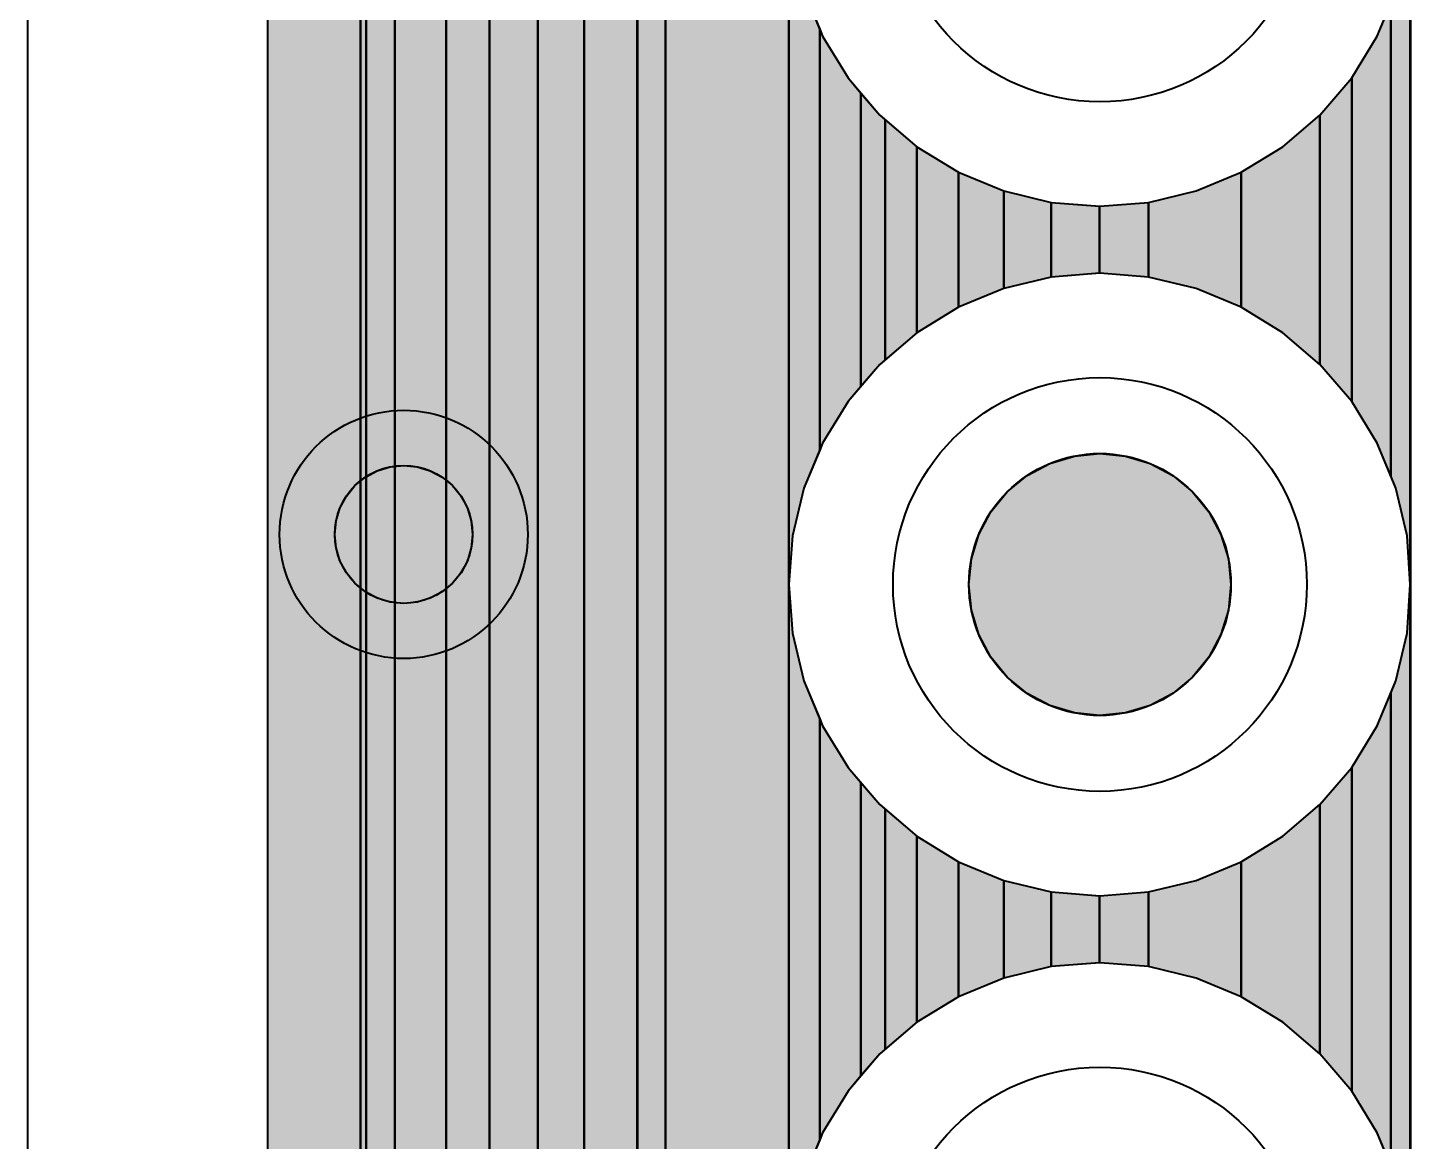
# Model space of a CAD drawing. Header units: millimetres. Extents: x 3.5 to 57, y 2.4 to 42.4.
# Drawn here: x 8.97 to 14.06, y 33.06 to 37.16 of the extents above; entities that cross this region are included whole.
import ezdxf

# ---------------------------------------------------------------- set-up
doc = ezdxf.new("R2010")
doc.units = ezdxf.units.MM
for name, color, linetype in [('bottom_copper', 7, 'Continuous'), ('bottom_silk', 7, 'Continuous'), ('drill_plated', 7, 'Continuous'), ('outline', 7, 'Continuous'), ('top_copper', 7, 'Continuous'), ('top_silk', 7, 'Continuous')]:
    doc.layers.add(name, color=color, linetype=linetype)

# ---------------------------------------------------------------- blocks, each defined once
blk = doc.blocks.new('Block9329')
at = {"layer": 'bottom_copper', "lineweight": 40}
for points in [[(0.9648, 0), (0.9636, 0), (0.9636, 36.618), (0.9648, 36.6333), (0.9648, 0)], [(0.9636, 32.3153), (0.953, 32.4947), (0.911, 32.6696), (0.8918, 32.716), (0.8918, 34.4546), (0.911, 34.501), (0.953, 34.6759), (0.9636, 34.8553), (0.9636, 32.3153)], [(0.8918, 32.716), (0.8422, 32.8358), (0.7482, 32.9892), (0.7482, 34.1814), (0.8422, 34.3348), (0.8918, 34.4546), (0.8918, 32.716)], [(0.7482, 32.9892), (0.6313, 33.126), (0.6313, 34.0446), (0.7482, 34.1814), (0.7482, 32.9892)], [(0.6313, 33.126), (0.4945, 33.2429), (0.3411, 33.3369), (0.3411, 33.8337), (0.4945, 33.9277), (0.6313, 34.0446), (0.6313, 33.126)], [(0.3411, 33.3369), (0.1749, 33.4057), (0, 33.4477), (0, 33.7229), (0.1749, 33.7649), (0.3411, 33.8337), (0.3411, 33.3369)], [(0, 33.4477), (-0.1794, 33.4618), (-0.1812, 33.4617), (-0.1812, 33.7089), (-0.1794, 33.7088), (0, 33.7229), (0, 33.4477)], [(0.9636, 29.7753), (0.953, 29.9547), (0.911, 30.1296), (0.8918, 30.176), (0.8918, 31.9146), (0.911, 31.961), (0.953, 32.1359), (0.9636, 32.3153), (0.9636, 29.7753)], [(0.8918, 30.176), (0.8422, 30.2958), (0.7482, 30.4492), (0.7482, 31.6414), (0.8422, 31.7948), (0.8918, 31.9146), (0.8918, 30.176)], [(0.7482, 30.4492), (0.6313, 30.586), (0.6313, 31.5046), (0.7482, 31.6414), (0.7482, 30.4492)], [(0.6313, 30.586), (0.4945, 30.7029), (0.3411, 30.7969), (0.3411, 31.2937), (0.4945, 31.3877), (0.6313, 31.5046), (0.6313, 30.586)], [(0.3411, 30.7969), (0.1749, 30.8657), (0, 30.9077), (0, 31.1829), (0.1749, 31.2249), (0.3411, 31.2937), (0.3411, 30.7969)], [(0, 30.9077), (-0.1794, 30.9218), (-0.1812, 30.9217), (-0.1812, 31.1689), (-0.1794, 31.1688), (0, 31.1829), (0, 30.9077)]]:
    blk.add_hatch(color=7, dxfattribs=at).paths.add_polyline_path(points, flags=0)
at = {"layer": 'bottom_copper', "color": 7, "lineweight": 40}
for points in [[(0.9648, 0), (0.9636, 0), (0.9636, 36.618), (0.9648, 36.6333), (0.9648, 0)], [(0.9636, 32.3153), (0.953, 32.4947), (0.911, 32.6696), (0.8918, 32.716), (0.8918, 34.4546), (0.911, 34.501), (0.953, 34.6759), (0.9636, 34.8553), (0.9636, 32.3153)], [(0.8918, 32.716), (0.8422, 32.8358), (0.7482, 32.9892), (0.7482, 34.1814), (0.8422, 34.3348), (0.8918, 34.4546), (0.8918, 32.716)], [(0.7482, 32.9892), (0.6313, 33.126), (0.6313, 34.0446), (0.7482, 34.1814), (0.7482, 32.9892)], [(0.6313, 33.126), (0.4945, 33.2429), (0.3411, 33.3369), (0.3411, 33.8337), (0.4945, 33.9277), (0.6313, 34.0446), (0.6313, 33.126)], [(0.3411, 33.3369), (0.1749, 33.4057), (0, 33.4477), (0, 33.7229), (0.1749, 33.7649), (0.3411, 33.8337), (0.3411, 33.3369)], [(0, 33.4477), (-0.1794, 33.4618), (-0.1812, 33.4617), (-0.1812, 33.7089), (-0.1794, 33.7088), (0, 33.7229), (0, 33.4477)], [(0.9636, 29.7753), (0.953, 29.9547), (0.911, 30.1296), (0.8918, 30.176), (0.8918, 31.9146), (0.911, 31.961), (0.953, 32.1359), (0.9636, 32.3153), (0.9636, 29.7753)], [(0.8918, 30.176), (0.8422, 30.2958), (0.7482, 30.4492), (0.7482, 31.6414), (0.8422, 31.7948), (0.8918, 31.9146), (0.8918, 30.176)], [(0.7482, 30.4492), (0.6313, 30.586), (0.6313, 31.5046), (0.7482, 31.6414), (0.7482, 30.4492)], [(0.6313, 30.586), (0.4945, 30.7029), (0.3411, 30.7969), (0.3411, 31.2937), (0.4945, 31.3877), (0.6313, 31.5046), (0.6313, 30.586)], [(0.3411, 30.7969), (0.1749, 30.8657), (0, 30.9077), (0, 31.1829), (0.1749, 31.2249), (0.3411, 31.2937), (0.3411, 30.7969)], [(0, 30.9077), (-0.1794, 30.9218), (-0.1812, 30.9217), (-0.1812, 31.1689), (-0.1794, 31.1688), (0, 31.1829), (0, 30.9077)]]:
    blk.add_lwpolyline(points, close=True, dxfattribs=at)
blk = doc.blocks.new('Block11541')
at = {"layer": 'bottom_copper', "lineweight": 40}
for points in [[(0, 0), (-1.9182, 0), (-1.9182, 38.9999), (0, 38.9999), (0, 0)], [(0.1143, 32.8102), (0.0561, 32.6696), (0.0141, 32.4947), (0, 32.3153), (0, 34.8553), (0.0141, 34.6759), (0.0561, 34.501), (0.1143, 34.3604), (0.1143, 32.8102)], [(0.2664, 33.0448), (0.2189, 32.9892), (0.1249, 32.8358), (0.1143, 32.8102), (0.1143, 34.3604), (0.1249, 34.3348), (0.2189, 34.1814), (0.2664, 34.1258), (0.2664, 33.0448)], [(0.4726, 33.2429), (0.3358, 33.126), (0.2664, 33.0448), (0.2664, 34.1258), (0.3358, 34.0446), (0.4726, 33.9277), (0.4726, 33.2429)], [(0.7922, 33.4057), (0.626, 33.3369), (0.4726, 33.2429), (0.4726, 33.9277), (0.626, 33.8337), (0.7922, 33.7649), (0.7922, 33.4057)], [(1.1447, 33.4617), (0.9671, 33.4477), (0.7922, 33.4057), (0.7922, 33.7649), (0.9671, 33.7229), (1.1447, 33.7089), (1.1447, 33.4617)], [(0.1143, 30.2702), (0.0561, 30.1296), (0.0141, 29.9547), (0, 29.7753), (0, 32.3153), (0.0141, 32.1359), (0.0561, 31.961), (0.1143, 31.8204), (0.1143, 30.2702)], [(0.2664, 30.5048), (0.2189, 30.4492), (0.1249, 30.2958), (0.1143, 30.2702), (0.1143, 31.8204), (0.1249, 31.7948), (0.2189, 31.6414), (0.2664, 31.5858), (0.2664, 30.5048)], [(0.4726, 30.7029), (0.3358, 30.586), (0.2664, 30.5048), (0.2664, 31.5858), (0.3358, 31.5046), (0.4726, 31.3877), (0.4726, 30.7029)], [(0.7922, 30.8657), (0.626, 30.7969), (0.4726, 30.7029), (0.4726, 31.3877), (0.626, 31.2937), (0.7922, 31.2249), (0.7922, 30.8657)], [(1.1447, 30.9217), (0.9671, 30.9077), (0.7922, 30.8657), (0.7922, 31.2249), (0.9671, 31.1829), (1.1447, 31.1689), (1.1447, 30.9217)]]:
    blk.add_hatch(color=7, dxfattribs=at).paths.add_polyline_path(points, flags=0)
at = {"layer": 'bottom_copper', "color": 7, "lineweight": 40}
for points in [[(0, 0), (-1.9182, 0), (-1.9182, 38.9999), (0, 38.9999), (0, 0)], [(0.1143, 32.8102), (0.0561, 32.6696), (0.0141, 32.4947), (0, 32.3153), (0, 34.8553), (0.0141, 34.6759), (0.0561, 34.501), (0.1143, 34.3604), (0.1143, 32.8102)], [(0.2664, 33.0448), (0.2189, 32.9892), (0.1249, 32.8358), (0.1143, 32.8102), (0.1143, 34.3604), (0.1249, 34.3348), (0.2189, 34.1814), (0.2664, 34.1258), (0.2664, 33.0448)], [(0.4726, 33.2429), (0.3358, 33.126), (0.2664, 33.0448), (0.2664, 34.1258), (0.3358, 34.0446), (0.4726, 33.9277), (0.4726, 33.2429)], [(0.7922, 33.4057), (0.626, 33.3369), (0.4726, 33.2429), (0.4726, 33.9277), (0.626, 33.8337), (0.7922, 33.7649), (0.7922, 33.4057)], [(1.1447, 33.4617), (0.9671, 33.4477), (0.7922, 33.4057), (0.7922, 33.7649), (0.9671, 33.7229), (1.1447, 33.7089), (1.1447, 33.4617)], [(0.1143, 30.2702), (0.0561, 30.1296), (0.0141, 29.9547), (0, 29.7753), (0, 32.3153), (0.0141, 32.1359), (0.0561, 31.961), (0.1143, 31.8204), (0.1143, 30.2702)], [(0.2664, 30.5048), (0.2189, 30.4492), (0.1249, 30.2958), (0.1143, 30.2702), (0.1143, 31.8204), (0.1249, 31.7948), (0.2189, 31.6414), (0.2664, 31.5858), (0.2664, 30.5048)], [(0.4726, 30.7029), (0.3358, 30.586), (0.2664, 30.5048), (0.2664, 31.5858), (0.3358, 31.5046), (0.4726, 31.3877), (0.4726, 30.7029)], [(0.7922, 30.8657), (0.626, 30.7969), (0.4726, 30.7029), (0.4726, 31.3877), (0.626, 31.2937), (0.7922, 31.2249), (0.7922, 30.8657)], [(1.1447, 30.9217), (0.9671, 30.9077), (0.7922, 30.8657), (0.7922, 31.2249), (0.9671, 31.1829), (1.1447, 31.1689), (1.1447, 30.9217)]]:
    blk.add_lwpolyline(points, close=True, dxfattribs=at)
blk = doc.blocks.new('Block31291')
at = {"layer": 'top_copper', "lineweight": 40}
for points in [[(1.6647, 0), (1.6635, 0), (1.6635, 36.618), (1.6647, 36.6333), (1.6647, 0)], [(1.6635, 32.3153), (1.6529, 32.4947), (1.6109, 32.6696), (1.5917, 32.716), (1.5917, 34.4546), (1.6109, 34.501), (1.6529, 34.6759), (1.6635, 34.8553), (1.6635, 32.3153)], [(1.5917, 32.716), (1.5421, 32.8358), (1.4481, 32.9892), (1.4481, 34.1814), (1.5421, 34.3348), (1.5917, 34.4546), (1.5917, 32.716)], [(1.4481, 32.9892), (1.3312, 33.126), (1.3312, 34.0446), (1.4481, 34.1814), (1.4481, 32.9892)], [(0, 33.3369), (-0.1534, 33.2429), (-0.27, 33.1433), (-0.27, 34.0273), (-0.1534, 33.9277), (0, 33.8337), (0, 33.3369)], [(1.3312, 33.126), (1.1944, 33.2429), (1.041, 33.3369), (1.041, 33.8337), (1.1944, 33.9277), (1.3312, 34.0446), (1.3312, 33.126)], [(0.3411, 33.4477), (0.1662, 33.4057), (0, 33.3369), (0, 33.8337), (0.1662, 33.7649), (0.3411, 33.7229), (0.3411, 33.4477)], [(1.041, 33.3369), (0.8748, 33.4057), (0.6999, 33.4477), (0.6999, 33.7229), (0.8748, 33.7649), (1.041, 33.8337), (1.041, 33.3369)], [(0.6999, 33.4477), (0.5205, 33.4618), (0.3411, 33.4477), (0.3411, 33.7229), (0.5205, 33.7088), (0.6999, 33.7229), (0.6999, 33.4477)], [(1.6635, 29.7753), (1.6529, 29.9547), (1.6109, 30.1296), (1.5917, 30.176), (1.5917, 31.9146), (1.6109, 31.961), (1.6529, 32.1359), (1.6635, 32.3153), (1.6635, 29.7753)], [(1.5917, 30.176), (1.5421, 30.2958), (1.4481, 30.4492), (1.4481, 31.6414), (1.5421, 31.7948), (1.5917, 31.9146), (1.5917, 30.176)], [(1.4481, 30.4492), (1.3312, 30.586), (1.3312, 31.5046), (1.4481, 31.6414), (1.4481, 30.4492)], [(0, 30.7969), (-0.1534, 30.7029), (-0.27, 30.6033), (-0.27, 31.4873), (-0.1534, 31.3877), (0, 31.2937), (0, 30.7969)], [(1.3312, 30.586), (1.1944, 30.7029), (1.041, 30.7969), (1.041, 31.2937), (1.1944, 31.3877), (1.3312, 31.5046), (1.3312, 30.586)], [(0.3411, 30.9077), (0.1662, 30.8657), (0, 30.7969), (0, 31.2937), (0.1662, 31.2249), (0.3411, 31.1829), (0.3411, 30.9077)], [(1.041, 30.7969), (0.8748, 30.8657), (0.6999, 30.9077), (0.6999, 31.1829), (0.8748, 31.2249), (1.041, 31.2937), (1.041, 30.7969)], [(0.6999, 30.9077), (0.5205, 30.9218), (0.3411, 30.9077), (0.3411, 31.1829), (0.5205, 31.1688), (0.6999, 31.1829), (0.6999, 30.9077)]]:
    blk.add_hatch(color=7, dxfattribs=at).paths.add_polyline_path(points, flags=0)
at = {"layer": 'top_copper', "color": 7, "lineweight": 40}
for points in [[(1.6647, 0), (1.6635, 0), (1.6635, 36.618), (1.6647, 36.6333), (1.6647, 0)], [(1.6635, 32.3153), (1.6529, 32.4947), (1.6109, 32.6696), (1.5917, 32.716), (1.5917, 34.4546), (1.6109, 34.501), (1.6529, 34.6759), (1.6635, 34.8553), (1.6635, 32.3153)], [(1.5917, 32.716), (1.5421, 32.8358), (1.4481, 32.9892), (1.4481, 34.1814), (1.5421, 34.3348), (1.5917, 34.4546), (1.5917, 32.716)], [(1.4481, 32.9892), (1.3312, 33.126), (1.3312, 34.0446), (1.4481, 34.1814), (1.4481, 32.9892)], [(0, 33.3369), (-0.1534, 33.2429), (-0.27, 33.1433), (-0.27, 34.0273), (-0.1534, 33.9277), (0, 33.8337), (0, 33.3369)], [(1.3312, 33.126), (1.1944, 33.2429), (1.041, 33.3369), (1.041, 33.8337), (1.1944, 33.9277), (1.3312, 34.0446), (1.3312, 33.126)], [(0.3411, 33.4477), (0.1662, 33.4057), (0, 33.3369), (0, 33.8337), (0.1662, 33.7649), (0.3411, 33.7229), (0.3411, 33.4477)], [(1.041, 33.3369), (0.8748, 33.4057), (0.6999, 33.4477), (0.6999, 33.7229), (0.8748, 33.7649), (1.041, 33.8337), (1.041, 33.3369)], [(0.6999, 33.4477), (0.5205, 33.4618), (0.3411, 33.4477), (0.3411, 33.7229), (0.5205, 33.7088), (0.6999, 33.7229), (0.6999, 33.4477)], [(1.6635, 29.7753), (1.6529, 29.9547), (1.6109, 30.1296), (1.5917, 30.176), (1.5917, 31.9146), (1.6109, 31.961), (1.6529, 32.1359), (1.6635, 32.3153), (1.6635, 29.7753)], [(1.5917, 30.176), (1.5421, 30.2958), (1.4481, 30.4492), (1.4481, 31.6414), (1.5421, 31.7948), (1.5917, 31.9146), (1.5917, 30.176)], [(1.4481, 30.4492), (1.3312, 30.586), (1.3312, 31.5046), (1.4481, 31.6414), (1.4481, 30.4492)], [(0, 30.7969), (-0.1534, 30.7029), (-0.27, 30.6033), (-0.27, 31.4873), (-0.1534, 31.3877), (0, 31.2937), (0, 30.7969)], [(1.3312, 30.586), (1.1944, 30.7029), (1.041, 30.7969), (1.041, 31.2937), (1.1944, 31.3877), (1.3312, 31.5046), (1.3312, 30.586)], [(0.3411, 30.9077), (0.1662, 30.8657), (0, 30.7969), (0, 31.2937), (0.1662, 31.2249), (0.3411, 31.1829), (0.3411, 30.9077)], [(1.041, 30.7969), (0.8748, 30.8657), (0.6999, 30.9077), (0.6999, 31.1829), (0.8748, 31.2249), (1.041, 31.2937), (1.041, 30.7969)], [(0.6999, 30.9077), (0.5205, 30.9218), (0.3411, 30.9077), (0.3411, 31.1829), (0.5205, 31.1688), (0.6999, 31.1829), (0.6999, 30.9077)]]:
    blk.add_lwpolyline(points, close=True, dxfattribs=at)
blk = doc.blocks.new('Block33803')
at = {"layer": 'top_copper', "lineweight": 40}
for points in [[(0, 0), (-0.3406, 0), (-0.3406, 38.9999), (0, 38.9999), (0, 0)], [(0.0216, 2.065), (0.0071, 2.0046), (0, 1.9149), (0, 38.9999), (0.0216, 38.9999), (0.0216, 2.065)], [(0.127, 3.5757), (0.0817, 3.5019), (0.0486, 3.4219), (0.0284, 3.3377), (0.0216, 3.2514), (0.0216, 38.9999), (0.127, 38.9999), (0.127, 3.5757)], [(0.3159, 3.7388), (0.249, 3.6977), (0.1832, 3.6415), (0.127, 3.5757), (0.127, 38.9999), (0.3159, 38.9999), (0.3159, 3.7388)], [(0.4758, 3.7936), (0.4028, 3.7761), (0.3228, 3.743), (0.316, 3.7388), (0.3159, 38.9999), (0.4758, 38.9999), (0.4758, 3.7936)], [(0.6529, 3.7968), (0.5733, 3.8031), (0.487, 3.7963), (0.4758, 3.7936), (0.4758, 38.9999), (0.6529, 38.9999), (0.6529, 3.7968)], [(0.8238, 3.743), (0.7438, 3.7761), (0.6596, 3.7963), (0.6529, 3.7968), (0.6529, 38.9999), (0.8238, 38.9999), (0.8238, 3.743)], [(1.0196, 3.5757), (0.9634, 3.6415), (0.8976, 3.6977), (0.8238, 3.743), (0.8238, 38.9999), (1.0196, 38.9999), (1.0196, 3.5757)], [(1.1238, 3.2514), (1.1219, 3.2749), (1.1182, 3.3377), (1.098, 3.4219), (1.0649, 3.5019), (1.0196, 3.5757), (1.0196, 38.9999), (1.1238, 38.9999), (1.1238, 3.2514)], [(1.5776, 2.4068), (1.1238, 2.4068), (1.1238, 38.9999), (1.5776, 38.9999), (1.5776, 2.4068)], [(1.6919, 32.8102), (1.6337, 32.6696), (1.5917, 32.4947), (1.5776, 32.3153), (1.5776, 34.8553), (1.5917, 34.6759), (1.6337, 34.501), (1.6919, 34.3604), (1.6919, 32.8102)], [(1.844, 33.0448), (1.7965, 32.9892), (1.7025, 32.8358), (1.6919, 32.8102), (1.6919, 34.3604), (1.7025, 34.3348), (1.7965, 34.1814), (1.844, 34.1258), (1.844, 33.0448)], [(1.9336, 33.1433), (1.9134, 33.126), (1.844, 33.0448), (1.844, 34.1258), (1.9134, 34.0446), (1.9336, 34.0273), (1.9336, 33.1433)], [(1.6919, 30.2702), (1.6337, 30.1296), (1.5917, 29.9547), (1.5776, 29.7753), (1.5776, 32.3153), (1.5917, 32.1359), (1.6337, 31.961), (1.6919, 31.8204), (1.6919, 30.2702)], [(1.844, 30.5048), (1.7965, 30.4492), (1.7025, 30.2958), (1.6919, 30.2702), (1.6919, 31.8204), (1.7025, 31.7948), (1.7965, 31.6414), (1.844, 31.5858), (1.844, 30.5048)], [(1.9336, 30.6033), (1.9134, 30.586), (1.844, 30.5048), (1.844, 31.5858), (1.9134, 31.5046), (1.9336, 31.4873), (1.9336, 30.6033)]]:
    blk.add_hatch(color=7, dxfattribs=at).paths.add_polyline_path(points, flags=0)
at = {"layer": 'top_copper', "color": 7, "lineweight": 40}
for points in [[(0, 0), (-0.3406, 0), (-0.3406, 38.9999), (0, 38.9999), (0, 0)], [(0.0216, 2.065), (0.0071, 2.0046), (0, 1.9149), (0, 38.9999), (0.0216, 38.9999), (0.0216, 2.065)], [(0.127, 3.5757), (0.0817, 3.5019), (0.0486, 3.4219), (0.0284, 3.3377), (0.0216, 3.2514), (0.0216, 38.9999), (0.127, 38.9999), (0.127, 3.5757)], [(0.3159, 3.7388), (0.249, 3.6977), (0.1832, 3.6415), (0.127, 3.5757), (0.127, 38.9999), (0.3159, 38.9999), (0.3159, 3.7388)], [(0.4758, 3.7936), (0.4028, 3.7761), (0.3228, 3.743), (0.316, 3.7388), (0.3159, 38.9999), (0.4758, 38.9999), (0.4758, 3.7936)], [(0.6529, 3.7968), (0.5733, 3.8031), (0.487, 3.7963), (0.4758, 3.7936), (0.4758, 38.9999), (0.6529, 38.9999), (0.6529, 3.7968)], [(0.8238, 3.743), (0.7438, 3.7761), (0.6596, 3.7963), (0.6529, 3.7968), (0.6529, 38.9999), (0.8238, 38.9999), (0.8238, 3.743)], [(1.0196, 3.5757), (0.9634, 3.6415), (0.8976, 3.6977), (0.8238, 3.743), (0.8238, 38.9999), (1.0196, 38.9999), (1.0196, 3.5757)], [(1.1238, 3.2514), (1.1219, 3.2749), (1.1182, 3.3377), (1.098, 3.4219), (1.0649, 3.5019), (1.0196, 3.5757), (1.0196, 38.9999), (1.1238, 38.9999), (1.1238, 3.2514)], [(1.5776, 2.4068), (1.1238, 2.4068), (1.1238, 38.9999), (1.5776, 38.9999), (1.5776, 2.4068)], [(1.6919, 32.8102), (1.6337, 32.6696), (1.5917, 32.4947), (1.5776, 32.3153), (1.5776, 34.8553), (1.5917, 34.6759), (1.6337, 34.501), (1.6919, 34.3604), (1.6919, 32.8102)], [(1.844, 33.0448), (1.7965, 32.9892), (1.7025, 32.8358), (1.6919, 32.8102), (1.6919, 34.3604), (1.7025, 34.3348), (1.7965, 34.1814), (1.844, 34.1258), (1.844, 33.0448)], [(1.9336, 33.1433), (1.9134, 33.126), (1.844, 33.0448), (1.844, 34.1258), (1.9134, 34.0446), (1.9336, 34.0273), (1.9336, 33.1433)], [(1.6919, 30.2702), (1.6337, 30.1296), (1.5917, 29.9547), (1.5776, 29.7753), (1.5776, 32.3153), (1.5917, 32.1359), (1.6337, 31.961), (1.6919, 31.8204), (1.6919, 30.2702)], [(1.844, 30.5048), (1.7965, 30.4492), (1.7025, 30.2958), (1.6919, 30.2702), (1.6919, 31.8204), (1.7025, 31.7948), (1.7965, 31.6414), (1.844, 31.5858), (1.844, 30.5048)], [(1.9336, 30.6033), (1.9134, 30.586), (1.844, 30.5048), (1.844, 31.5858), (1.9134, 31.5046), (1.9336, 31.4873), (1.9336, 30.6033)]]:
    blk.add_lwpolyline(points, close=True, dxfattribs=at)

msp = doc.modelspace()

# ---------------------------------------------------------------- hatches: boundary and pattern name
at = {"layer": 'bottom_copper', "lineweight": 40}
for points in [[(13.3936, 35.0129), (13.3662, 34.9224), (13.3216, 34.839), (13.2615, 34.7659), (13.1884, 34.7058), (13.105, 34.6612), (13.0145, 34.6338), (12.9203, 34.6245), (12.8261, 34.6338), (12.7356, 34.6612), (12.6522, 34.7058), (12.5791, 34.7659), (12.519, 34.839), (12.4744, 34.9224), (12.447, 35.0129), (12.4377, 35.1071), (12.447, 35.2013), (12.4744, 35.2918), (12.519, 35.3752), (12.5791, 35.4483), (12.6522, 35.5084), (12.7356, 35.553), (12.8261, 35.5804), (12.9203, 35.5897), (13.0145, 35.5804), (13.105, 35.553), (13.1884, 35.5084), (13.2615, 35.4483), (13.3216, 35.3752), (13.3662, 35.2918), (13.3936, 35.2013), (13.4029, 35.1071), (13.3936, 35.0129)], [(10.6047, 35.2421), (10.5903, 35.1945), (10.5668, 35.1506), (10.5352, 35.1121), (10.4967, 35.0805), (10.4528, 35.057), (10.4052, 35.0426), (10.3556, 35.0377), (10.306, 35.0426), (10.2584, 35.057), (10.2145, 35.0805), (10.176, 35.1121), (10.1444, 35.1506), (10.1209, 35.1945), (10.1065, 35.2421), (10.1016, 35.2917), (10.1065, 35.3413), (10.1209, 35.3889), (10.1444, 35.4328), (10.176, 35.4713), (10.2145, 35.5029), (10.2584, 35.5264), (10.306, 35.5408), (10.3556, 35.5457), (10.4052, 35.5408), (10.4528, 35.5264), (10.4967, 35.5029), (10.5352, 35.4713), (10.5668, 35.4328), (10.5903, 35.3889), (10.6047, 35.3413), (10.6096, 35.2917), (10.6047, 35.2421)]]:
    msp.add_hatch(color=7, dxfattribs=at).paths.add_polyline_path(points, flags=0)
at = {"layer": 'drill_plated', "lineweight": 40}
for points in [[(13.3936, 35.0129), (13.3662, 34.9224), (13.3216, 34.839), (13.2615, 34.7659), (13.1884, 34.7058), (13.105, 34.6612), (13.0145, 34.6338), (12.9203, 34.6245), (12.8261, 34.6338), (12.7356, 34.6612), (12.6522, 34.7058), (12.5791, 34.7659), (12.519, 34.839), (12.4744, 34.9224), (12.447, 35.0129), (12.4377, 35.1071), (12.447, 35.2013), (12.4744, 35.2918), (12.519, 35.3752), (12.5791, 35.4483), (12.6522, 35.5084), (12.7356, 35.553), (12.8261, 35.5804), (12.9203, 35.5897), (13.0145, 35.5804), (13.105, 35.553), (13.1884, 35.5084), (13.2615, 35.4483), (13.3216, 35.3752), (13.3662, 35.2918), (13.3936, 35.2013), (13.4029, 35.1071), (13.3936, 35.0129)], [(10.6047, 35.2421), (10.5903, 35.1945), (10.5668, 35.1506), (10.5352, 35.1121), (10.4967, 35.0805), (10.4528, 35.057), (10.4052, 35.0426), (10.3556, 35.0377), (10.306, 35.0426), (10.2584, 35.057), (10.2145, 35.0805), (10.176, 35.1121), (10.1444, 35.1506), (10.1209, 35.1945), (10.1065, 35.2421), (10.1016, 35.2917), (10.1065, 35.3413), (10.1209, 35.3889), (10.1444, 35.4328), (10.176, 35.4713), (10.2145, 35.5029), (10.2584, 35.5264), (10.306, 35.5408), (10.3556, 35.5457), (10.4052, 35.5408), (10.4528, 35.5264), (10.4967, 35.5029), (10.5352, 35.4713), (10.5668, 35.4328), (10.5903, 35.3889), (10.6047, 35.3413), (10.6096, 35.2917), (10.6047, 35.2421)]]:
    msp.add_hatch(color=7, dxfattribs=at).paths.add_polyline_path(points, flags=0)
at = {"layer": 'top_copper', "lineweight": 40}
for points in [[(13.3936, 35.0129), (13.3662, 34.9224), (13.3216, 34.839), (13.2615, 34.7659), (13.1884, 34.7058), (13.105, 34.6612), (13.0145, 34.6338), (12.9203, 34.6245), (12.8261, 34.6338), (12.7356, 34.6612), (12.6522, 34.7058), (12.5791, 34.7659), (12.519, 34.839), (12.4744, 34.9224), (12.447, 35.0129), (12.4377, 35.1071), (12.447, 35.2013), (12.4744, 35.2918), (12.519, 35.3752), (12.5791, 35.4483), (12.6522, 35.5084), (12.7356, 35.553), (12.8261, 35.5804), (12.9203, 35.5897), (13.0145, 35.5804), (13.105, 35.553), (13.1884, 35.5084), (13.2615, 35.4483), (13.3216, 35.3752), (13.3662, 35.2918), (13.3936, 35.2013), (13.4029, 35.1071), (13.3936, 35.0129)], [(10.6047, 35.2421), (10.5903, 35.1945), (10.5668, 35.1506), (10.5352, 35.1121), (10.4967, 35.0805), (10.4528, 35.057), (10.4052, 35.0426), (10.3556, 35.0377), (10.306, 35.0426), (10.2584, 35.057), (10.2145, 35.0805), (10.176, 35.1121), (10.1444, 35.1506), (10.1209, 35.1945), (10.1065, 35.2421), (10.1016, 35.2917), (10.1065, 35.3413), (10.1209, 35.3889), (10.1444, 35.4328), (10.176, 35.4713), (10.2145, 35.5029), (10.2584, 35.5264), (10.306, 35.5408), (10.3556, 35.5457), (10.4052, 35.5408), (10.4528, 35.5264), (10.4967, 35.5029), (10.5352, 35.4713), (10.5668, 35.4328), (10.5903, 35.3889), (10.6047, 35.3413), (10.6096, 35.2917), (10.6047, 35.2421)]]:
    msp.add_hatch(color=7, dxfattribs=at).paths.add_polyline_path(points, flags=0)

# ---------------------------------------------------------------- linework, layer by layer
at = {"layer": 'bottom_copper', "color": 7, "lineweight": 40}
for p, q in [((9.8556, 2.7918), (9.8556, 41.7917)), ((11.8299, 37.2928), (11.8987, 37.1266)), ((13.9419, 37.1266), (14.0107, 37.2928)), ((11.8987, 37.1266), (11.9927, 36.9732)), ((13.8479, 36.9732), (13.9419, 37.1266)), ((11.9927, 36.9732), (12.1096, 36.8364)), ((13.731, 36.8364), (13.8479, 36.9732)), ((12.1096, 36.8364), (12.2464, 36.7195)), ((13.5942, 36.7195), (13.731, 36.8364)), ((12.2464, 36.7195), (12.3998, 36.6255)), ((13.4408, 36.6255), (13.5942, 36.7195)), ((12.3998, 36.6255), (12.566, 36.5567)), ((13.2746, 36.5567), (13.4408, 36.6255)), ((12.566, 36.5567), (12.7409, 36.5147)), ((13.0997, 36.5147), (13.2746, 36.5567)), ((12.7409, 36.5147), (12.9185, 36.5007)), ((12.9185, 36.2535), (12.9185, 36.5007)), ((12.9185, 36.5007), (12.9203, 36.5006)), ((12.9185, 36.5007), (12.9185, 36.2535)), ((12.9203, 36.5006), (13.0997, 36.5147)), ((12.7409, 36.2395), (12.566, 36.1975)), ((12.9185, 36.2535), (12.7409, 36.2395)), ((12.9203, 36.2536), (12.9185, 36.2535)), ((13.0997, 36.2395), (12.9203, 36.2536)), ((13.2746, 36.1975), (13.0997, 36.2395)), ((12.566, 36.1975), (12.3998, 36.1287)), ((13.4408, 36.1287), (13.2746, 36.1975)), ((12.3998, 36.1287), (12.2464, 36.0347)), ((13.5942, 36.0347), (13.4408, 36.1287)), ((12.2464, 36.0347), (12.1096, 35.9178)), ((13.731, 35.9178), (13.5942, 36.0347)), ((12.1096, 35.9178), (11.9927, 35.781)), ((13.8479, 35.781), (13.731, 35.9178)), ((11.9927, 35.781), (11.8987, 35.6276)), ((13.9419, 35.6276), (13.8479, 35.781)), ((11.8987, 35.6276), (11.8299, 35.4614)), ((14.0107, 35.4614), (13.9419, 35.6276)), ((11.8299, 35.4614), (11.7879, 35.2865)), ((14.0527, 35.2865), (14.0107, 35.4614)), ((11.7879, 35.2865), (11.7738, 35.1071)), ((14.0633, 35.1071), (14.0527, 35.2865)), ((11.7738, 35.1071), (11.7879, 34.9277)), ((14.0527, 34.9277), (14.0633, 35.1071)), ((11.7879, 34.9277), (11.8299, 34.7528)), ((14.0107, 34.7528), (14.0527, 34.9277)), ((11.8299, 34.7528), (11.8987, 34.5866)), ((13.9419, 34.5866), (14.0107, 34.7528)), ((11.8987, 34.5866), (11.9927, 34.4332)), ((13.8479, 34.4332), (13.9419, 34.5866)), ((11.9927, 34.4332), (12.1096, 34.2964)), ((13.731, 34.2964), (13.8479, 34.4332)), ((12.1096, 34.2964), (12.2464, 34.1795)), ((13.5942, 34.1795), (13.731, 34.2964)), ((12.2464, 34.1795), (12.3998, 34.0855)), ((13.4408, 34.0855), (13.5942, 34.1795)), ((12.3998, 34.0855), (12.566, 34.0167)), ((13.2746, 34.0167), (13.4408, 34.0855)), ((12.566, 34.0167), (12.7409, 33.9747)), ((12.7409, 33.9747), (12.9185, 33.9607)), ((12.9203, 33.9606), (13.0997, 33.9747)), ((13.0997, 33.9747), (13.2746, 34.0167)), ((12.9185, 33.7135), (12.9185, 33.9607)), ((12.9185, 33.9607), (12.9203, 33.9606)), ((12.9185, 33.9607), (12.9185, 33.7135)), ((12.7409, 33.6995), (12.566, 33.6575)), ((12.9185, 33.7135), (12.7409, 33.6995)), ((12.9203, 33.7136), (12.9185, 33.7135)), ((13.0997, 33.6995), (12.9203, 33.7136)), ((13.2746, 33.6575), (13.0997, 33.6995)), ((12.566, 33.6575), (12.3998, 33.5887)), ((13.4408, 33.5887), (13.2746, 33.6575)), ((12.3998, 33.5887), (12.2464, 33.4947)), ((13.5942, 33.4947), (13.4408, 33.5887)), ((12.2464, 33.4947), (12.1096, 33.3778)), ((13.731, 33.3778), (13.5942, 33.4947)), ((12.1096, 33.3778), (11.9927, 33.241)), ((13.8479, 33.241), (13.731, 33.3778)), ((11.9927, 33.241), (11.8987, 33.0876)), ((13.9419, 33.0876), (13.8479, 33.241)), ((11.8987, 33.0876), (11.8299, 32.9214)), ((14.0107, 32.9214), (13.9419, 33.0876))]:
    msp.add_line(p, q, dxfattribs=at)
for points in [[(13.3936, 35.0129), (13.3662, 34.9224), (13.3216, 34.839), (13.2615, 34.7659), (13.1884, 34.7058), (13.105, 34.6612), (13.0145, 34.6338), (12.9203, 34.6245), (12.8261, 34.6338), (12.7356, 34.6612), (12.6522, 34.7058), (12.5791, 34.7659), (12.519, 34.839), (12.4744, 34.9224), (12.447, 35.0129), (12.4377, 35.1071), (12.447, 35.2013), (12.4744, 35.2918), (12.519, 35.3752), (12.5791, 35.4483), (12.6522, 35.5084), (12.7356, 35.553), (12.8261, 35.5804), (12.9203, 35.5897), (13.0145, 35.5804), (13.105, 35.553), (13.1884, 35.5084), (13.2615, 35.4483), (13.3216, 35.3752), (13.3662, 35.2918), (13.3936, 35.2013), (13.4029, 35.1071), (13.3936, 35.0129)], [(10.6047, 35.2421), (10.5903, 35.1945), (10.5668, 35.1506), (10.5352, 35.1121), (10.4967, 35.0805), (10.4528, 35.057), (10.4052, 35.0426), (10.3556, 35.0377), (10.306, 35.0426), (10.2584, 35.057), (10.2145, 35.0805), (10.176, 35.1121), (10.1444, 35.1506), (10.1209, 35.1945), (10.1065, 35.2421), (10.1016, 35.2917), (10.1065, 35.3413), (10.1209, 35.3889), (10.1444, 35.4328), (10.176, 35.4713), (10.2145, 35.5029), (10.2584, 35.5264), (10.306, 35.5408), (10.3556, 35.5457), (10.4052, 35.5408), (10.4528, 35.5264), (10.4967, 35.5029), (10.5352, 35.4713), (10.5668, 35.4328), (10.5903, 35.3889), (10.6047, 35.3413), (10.6096, 35.2917), (10.6047, 35.2421)]]:
    msp.add_lwpolyline(points, close=True, dxfattribs=at)
for centre, major_axis in [((12.9203, 37.6471), (0.762, 0)), ((12.9203, 35.1071), (0.762, 0)), ((10.3556, 35.2917), (0.4572, 0)), ((12.9203, 35.1071), (0.4826, 0)), ((10.3556, 35.2917), (0.254, 0)), ((12.9203, 32.5671), (0.762, 0))]:
    msp.add_ellipse(centre, major_axis=major_axis, ratio=1, dxfattribs=at)
at = {"layer": 'bottom_silk', "color": 7, "lineweight": 40}
msp.add_line((11.2185, 3.3571), (11.2185, 41.4571), dxfattribs=at)
at = {"layer": 'drill_plated', "color": 7, "lineweight": 40}
for points in [[(13.3936, 35.0129), (13.3662, 34.9224), (13.3216, 34.839), (13.2615, 34.7659), (13.1884, 34.7058), (13.105, 34.6612), (13.0145, 34.6338), (12.9203, 34.6245), (12.8261, 34.6338), (12.7356, 34.6612), (12.6522, 34.7058), (12.5791, 34.7659), (12.519, 34.839), (12.4744, 34.9224), (12.447, 35.0129), (12.4377, 35.1071), (12.447, 35.2013), (12.4744, 35.2918), (12.519, 35.3752), (12.5791, 35.4483), (12.6522, 35.5084), (12.7356, 35.553), (12.8261, 35.5804), (12.9203, 35.5897), (13.0145, 35.5804), (13.105, 35.553), (13.1884, 35.5084), (13.2615, 35.4483), (13.3216, 35.3752), (13.3662, 35.2918), (13.3936, 35.2013), (13.4029, 35.1071), (13.3936, 35.0129)], [(10.6047, 35.2421), (10.5903, 35.1945), (10.5668, 35.1506), (10.5352, 35.1121), (10.4967, 35.0805), (10.4528, 35.057), (10.4052, 35.0426), (10.3556, 35.0377), (10.306, 35.0426), (10.2584, 35.057), (10.2145, 35.0805), (10.176, 35.1121), (10.1444, 35.1506), (10.1209, 35.1945), (10.1065, 35.2421), (10.1016, 35.2917), (10.1065, 35.3413), (10.1209, 35.3889), (10.1444, 35.4328), (10.176, 35.4713), (10.2145, 35.5029), (10.2584, 35.5264), (10.306, 35.5408), (10.3556, 35.5457), (10.4052, 35.5408), (10.4528, 35.5264), (10.4967, 35.5029), (10.5352, 35.4713), (10.5668, 35.4328), (10.5903, 35.3889), (10.6047, 35.3413), (10.6096, 35.2917), (10.6047, 35.2421)]]:
    msp.add_lwpolyline(points, close=True, dxfattribs=at)
for centre, major_axis in [((12.9203, 35.1071), (0.4826, 0)), ((10.3556, 35.2917), (0.254, 0))]:
    msp.add_ellipse(centre, major_axis=major_axis, ratio=1, dxfattribs=at)
at = {"layer": 'outline', "color": 7, "lineweight": 40}
msp.add_line((8.9703, 42.4271), (8.9703, 2.4271), dxfattribs=at)
at = {"layer": 'top_copper', "color": 7, "lineweight": 40}
for p, q in [((9.8556, 2.7918), (9.8556, 41.7917)), ((11.8299, 37.2928), (11.8987, 37.1266)), ((13.9419, 37.1266), (14.0107, 37.2928)), ((11.8987, 37.1266), (11.9927, 36.9732)), ((13.8479, 36.9732), (13.9419, 37.1266)), ((11.9927, 36.9732), (12.1096, 36.8364)), ((13.731, 36.8364), (13.8479, 36.9732)), ((12.1096, 36.8364), (12.1298, 36.8191)), ((13.5942, 36.7195), (13.731, 36.8364)), ((12.1298, 35.9351), (12.1298, 36.8191)), ((12.1298, 36.8191), (12.2464, 36.7195)), ((12.1298, 36.8191), (12.1298, 35.9351)), ((12.2464, 36.7195), (12.3998, 36.6255)), ((13.4408, 36.6255), (13.5942, 36.7195)), ((12.3998, 36.6255), (12.566, 36.5567)), ((13.2746, 36.5567), (13.4408, 36.6255)), ((12.566, 36.5567), (12.7409, 36.5147)), ((13.0997, 36.5147), (13.2746, 36.5567)), ((12.7409, 36.5147), (12.9203, 36.5006)), ((12.9203, 36.5006), (13.0997, 36.5147)), ((12.7409, 36.2395), (12.566, 36.1975)), ((12.9203, 36.2536), (12.7409, 36.2395)), ((13.0997, 36.2395), (12.9203, 36.2536)), ((13.2746, 36.1975), (13.0997, 36.2395)), ((12.566, 36.1975), (12.3998, 36.1287)), ((13.4408, 36.1287), (13.2746, 36.1975)), ((12.3998, 36.1287), (12.2464, 36.0347)), ((13.5942, 36.0347), (13.4408, 36.1287)), ((12.2464, 36.0347), (12.1298, 35.9351)), ((13.731, 35.9178), (13.5942, 36.0347)), ((12.1096, 35.9178), (11.9927, 35.781)), ((12.1298, 35.9351), (12.1096, 35.9178)), ((13.8479, 35.781), (13.731, 35.9178)), ((11.9927, 35.781), (11.8987, 35.6276)), ((13.9419, 35.6276), (13.8479, 35.781)), ((11.8987, 35.6276), (11.8299, 35.4614)), ((14.0107, 35.4614), (13.9419, 35.6276)), ((11.8299, 35.4614), (11.7879, 35.2865)), ((14.0527, 35.2865), (14.0107, 35.4614)), ((11.7879, 35.2865), (11.7738, 35.1071)), ((14.0633, 35.1071), (14.0527, 35.2865)), ((11.7738, 35.1071), (11.7879, 34.9277)), ((14.0527, 34.9277), (14.0633, 35.1071)), ((11.7879, 34.9277), (11.8299, 34.7528)), ((14.0107, 34.7528), (14.0527, 34.9277)), ((11.8299, 34.7528), (11.8987, 34.5866)), ((13.9419, 34.5866), (14.0107, 34.7528)), ((11.8987, 34.5866), (11.9927, 34.4332)), ((13.8479, 34.4332), (13.9419, 34.5866)), ((11.9927, 34.4332), (12.1096, 34.2964)), ((13.731, 34.2964), (13.8479, 34.4332)), ((12.1096, 34.2964), (12.1298, 34.2791)), ((13.5942, 34.1795), (13.731, 34.2964)), ((12.1298, 33.3951), (12.1298, 34.2791)), ((12.1298, 34.2791), (12.2464, 34.1795)), ((12.1298, 34.2791), (12.1298, 33.3951)), ((12.2464, 34.1795), (12.3998, 34.0855)), ((13.4408, 34.0855), (13.5942, 34.1795)), ((12.3998, 34.0855), (12.566, 34.0167)), ((13.2746, 34.0167), (13.4408, 34.0855)), ((12.566, 34.0167), (12.7409, 33.9747)), ((12.7409, 33.9747), (12.9203, 33.9606)), ((12.9203, 33.9606), (13.0997, 33.9747)), ((13.0997, 33.9747), (13.2746, 34.0167)), ((12.7409, 33.6995), (12.566, 33.6575)), ((12.9203, 33.7136), (12.7409, 33.6995)), ((13.0997, 33.6995), (12.9203, 33.7136)), ((13.2746, 33.6575), (13.0997, 33.6995)), ((12.566, 33.6575), (12.3998, 33.5887)), ((13.4408, 33.5887), (13.2746, 33.6575)), ((12.3998, 33.5887), (12.2464, 33.4947)), ((13.5942, 33.4947), (13.4408, 33.5887)), ((12.2464, 33.4947), (12.1298, 33.3951)), ((13.731, 33.3778), (13.5942, 33.4947)), ((12.1096, 33.3778), (11.9927, 33.241)), ((12.1298, 33.3951), (12.1096, 33.3778)), ((13.8479, 33.241), (13.731, 33.3778)), ((11.9927, 33.241), (11.8987, 33.0876)), ((13.9419, 33.0876), (13.8479, 33.241)), ((11.8987, 33.0876), (11.8299, 32.9214)), ((14.0107, 32.9214), (13.9419, 33.0876))]:
    msp.add_line(p, q, dxfattribs=at)
for points in [[(13.3936, 35.0129), (13.3662, 34.9224), (13.3216, 34.839), (13.2615, 34.7659), (13.1884, 34.7058), (13.105, 34.6612), (13.0145, 34.6338), (12.9203, 34.6245), (12.8261, 34.6338), (12.7356, 34.6612), (12.6522, 34.7058), (12.5791, 34.7659), (12.519, 34.839), (12.4744, 34.9224), (12.447, 35.0129), (12.4377, 35.1071), (12.447, 35.2013), (12.4744, 35.2918), (12.519, 35.3752), (12.5791, 35.4483), (12.6522, 35.5084), (12.7356, 35.553), (12.8261, 35.5804), (12.9203, 35.5897), (13.0145, 35.5804), (13.105, 35.553), (13.1884, 35.5084), (13.2615, 35.4483), (13.3216, 35.3752), (13.3662, 35.2918), (13.3936, 35.2013), (13.4029, 35.1071), (13.3936, 35.0129)], [(10.6047, 35.2421), (10.5903, 35.1945), (10.5668, 35.1506), (10.5352, 35.1121), (10.4967, 35.0805), (10.4528, 35.057), (10.4052, 35.0426), (10.3556, 35.0377), (10.306, 35.0426), (10.2584, 35.057), (10.2145, 35.0805), (10.176, 35.1121), (10.1444, 35.1506), (10.1209, 35.1945), (10.1065, 35.2421), (10.1016, 35.2917), (10.1065, 35.3413), (10.1209, 35.3889), (10.1444, 35.4328), (10.176, 35.4713), (10.2145, 35.5029), (10.2584, 35.5264), (10.306, 35.5408), (10.3556, 35.5457), (10.4052, 35.5408), (10.4528, 35.5264), (10.4967, 35.5029), (10.5352, 35.4713), (10.5668, 35.4328), (10.5903, 35.3889), (10.6047, 35.3413), (10.6096, 35.2917), (10.6047, 35.2421)]]:
    msp.add_lwpolyline(points, close=True, dxfattribs=at)
for centre, major_axis in [((12.9203, 37.6471), (0.762, 0)), ((12.9203, 35.1071), (0.762, 0)), ((10.3556, 35.2917), (0.4572, 0)), ((12.9203, 35.1071), (0.4826, 0)), ((10.3556, 35.2917), (0.254, 0)), ((12.9203, 32.5671), (0.762, 0))]:
    msp.add_ellipse(centre, major_axis=major_axis, ratio=1, dxfattribs=at)
at = {"layer": 'top_silk', "color": 7, "lineweight": 40}
msp.add_line((8.9703, 42.4271), (8.9703, 2.4271), dxfattribs=at)

# ---------------------------------------------------------------- block references
at = {"layer": 'bottom_copper'}
for name, p in [('Block11541', (11.7738, 2.7918)), ('Block9329', (13.0997, 2.7918))]:
    msp.add_blockref(name, p, dxfattribs=at)
at = {"layer": 'top_copper'}
for name, p in [('Block33803', (10.1962, 2.7918)), ('Block31291', (12.3998, 2.7918))]:
    msp.add_blockref(name, p, dxfattribs=at)

doc.saveas('drawing.dxf')
